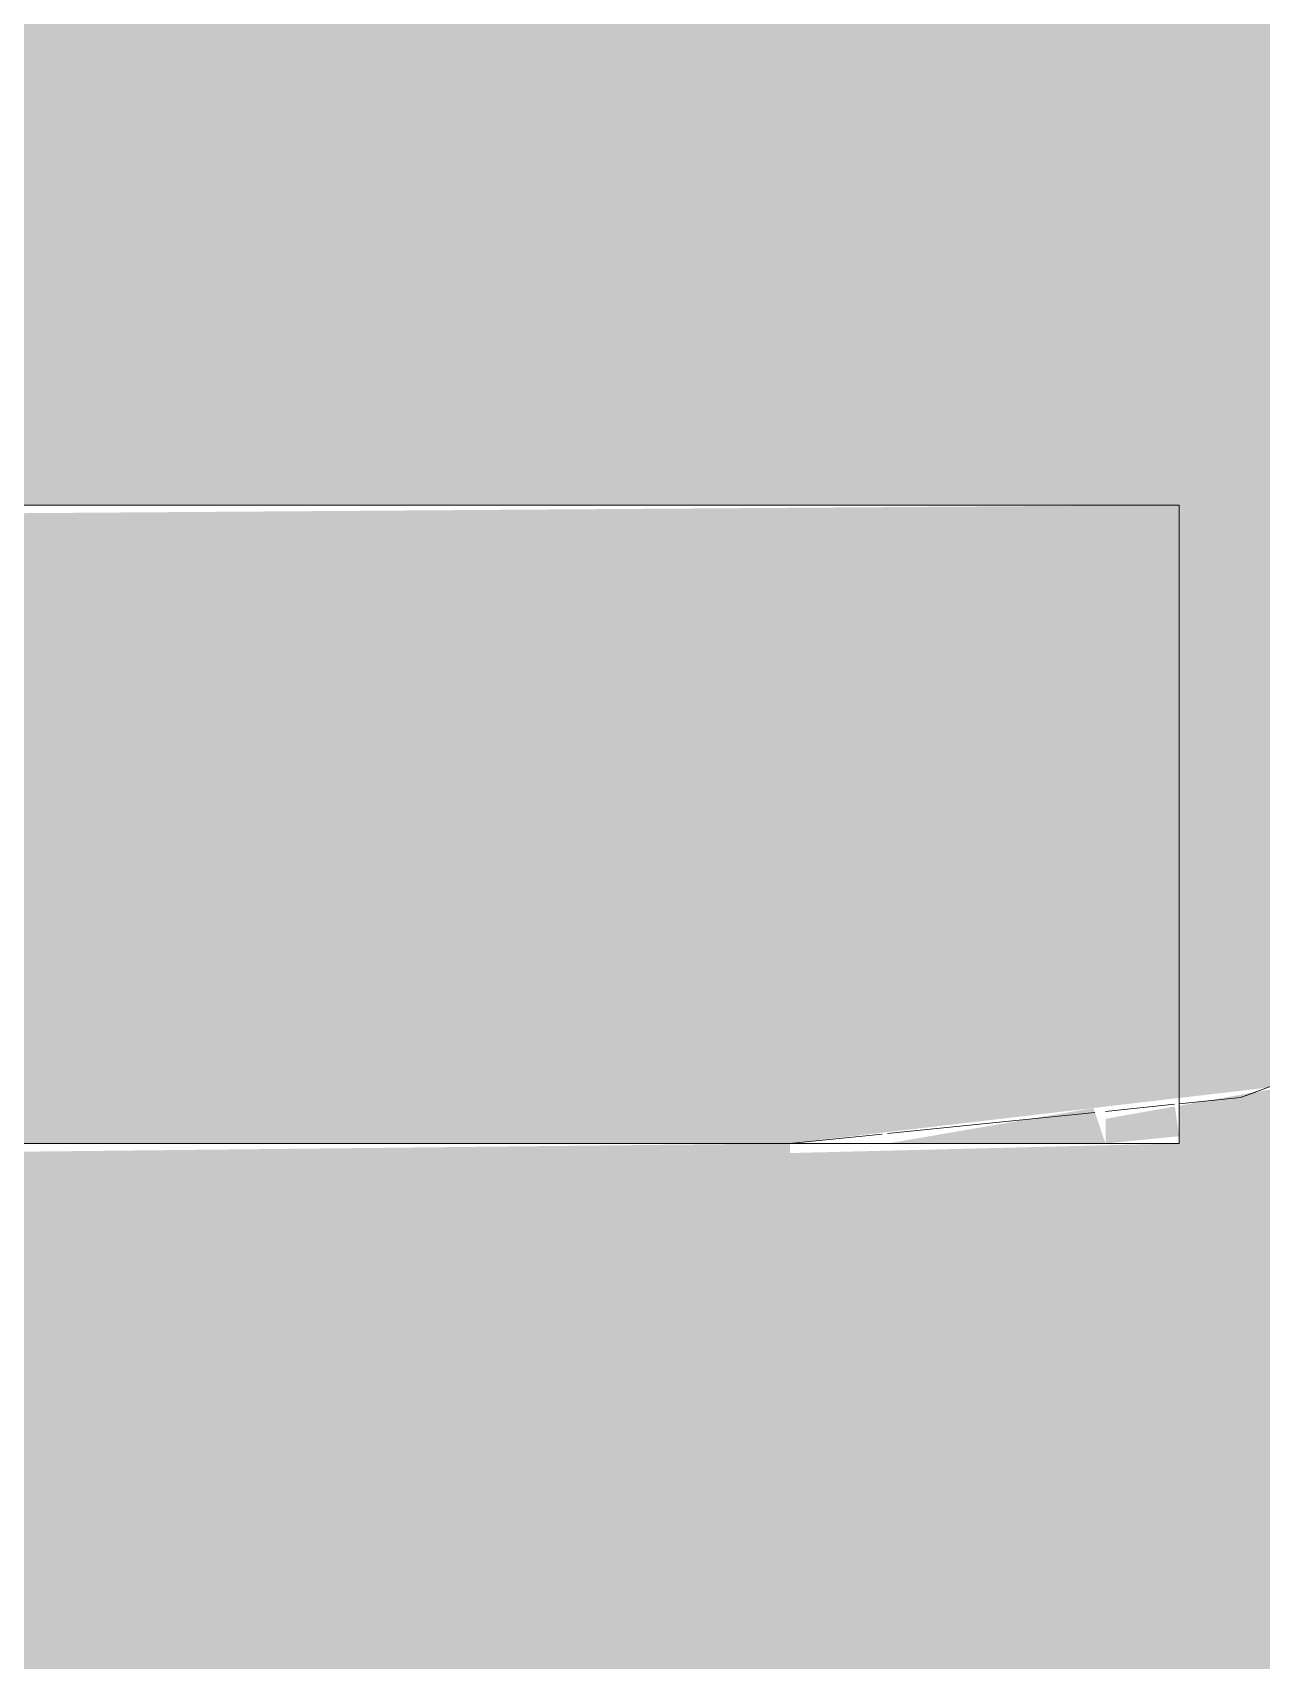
# Model space of a CAD drawing. Header units: millimetres. Extents: x 63432 to 177405, y -1987 to 27578.
# Drawn here: x 164052.51 to 164076.96, y 8829.22 to 8861.6 of the extents above; entities that cross this region are included whole.
import ezdxf

# ---------------------------------------------------------------- set-up
doc = ezdxf.new("R2010")
doc.units = ezdxf.units.MM
doc.layers.add('A-WALL-PATT', color=7, linetype='Continuous', lineweight=9)
for name, color, linetype, lineweight, true_color in [('I-FURN-16', 7, 'Continuous', 9, 0xd1b79e), ('I-FURN-20', 7, 'Continuous', 9, 0x3a3a3a), ('I-FURN-21', 7, 'Continuous', 9, 0x666666), ('I-FURN-26', 7, 'Continuous', 9, 0x2d2d2d), ('I-FURN-30', 7, 'Continuous', 9, 0x4c4c4c), ('I-FURN-40', 7, 'Continuous', 9, 0x312b25), ('I-FURN-41', 7, 'Continuous', 9, 0x594a3c), ('I-FURN-45', 7, 'Continuous', 9, 0x3f372f), ('I-FURN-46', 7, 'Continuous', 9, 0x79644f), ('I-FURN-50', 7, 'Continuous', 9, 0xd6b594), ('I-FURN-51', 7, 'Continuous', 9, 0x796451), ('I-FURN-52', 7, 'Continuous', 9, 0x27231e), ('I-FURN-53', 7, 'Continuous', 9, 0x735c47), ('I-FURN-55', 7, 'Continuous', 9, 0x3d3731), ('I-FURN-56', 7, 'Continuous', 9, 0x514840), ('I-FURN-6', 7, 'Continuous', 9, 0xc0c0c0), ('I-FURN-61', 7, 'Continuous', 9, 0xcabbac), ('I-FURN-62', 7, 'Continuous', 9, 0x8b8b8b), ('I-FURN-65', 7, 'Continuous', 9, 0x8b7c6d), ('I-FURN-66', 7, 'Continuous', 9, 0x6e6155), ('I-FURN-72', 7, 'Continuous', 9, 0x685a4c), ('I-FURN-74', 7, 'Continuous', 9, 0x8e7a66), ('I-FURN-75', 7, 'Continuous', 9, 0x6b635c), ('I-FURN-77', 7, 'Continuous', 9, 0x92877d)]:
    doc.layers.add(name, color=color, linetype=linetype, lineweight=lineweight, true_color=true_color)
doc.layers.add('I-FURN-17', color=7, linetype='Continuous', lineweight=9, true_color=0x111111, transparency=0.7)
doc.layers.add('I-FURN-18', color=7, linetype='Continuous', lineweight=9, true_color=0xe2b180, transparency=0.7)

# ---------------------------------------------------------------- blocks, each defined once
blk = doc.blocks.new('Chair - Tablet Arm - Chair - Tablet Arm-26234702-Развертка 3_12-6')
at = {"layer": 'I-FURN-17'}
for points in [[(-80088.041, 8826.8), (-80073.906, 8828.688), (-80062.392, 8832.879), (-80051.306, 8840.171), (-80042.056, 8850.072), (-80035.565, 8861.314), (-80031.759, 8874.026), (-80044.299, 8876.122), (-80047.226, 8866.344), (-80052.386, 8857.406), (-80060.309, 8849.347), (-80068.092, 8844.228), (-80077.79, 8840.698), (-80080.3, 8840.251), (-80080.3, 8839.5), (-80088.041, 8839.309), (-80088.041, 8827.253)], [(-80081.764, 8839.5), (-80082.005, 8840.205), (-80086.1, 8839.5), (-80083.3, 8839.5)], [(-80081.764, 8839.5), (-80080.3, 8839.644), (-80080.385, 8840.236), (-80081.764, 8839.99), (-80081.764, 8839.644)]]:
    blk.add_hatch(color=256, dxfattribs=at).paths.add_polyline_path(points)
h = blk.add_hatch(color=256, dxfattribs=at)
h.paths.add_polyline_path([(-80317.615, 8826.8), (-80120.731, 8826.975), (-80124.356, 8839.031), (-80124.496, 8839.5), (-80315.015, 8839.231), (-80316.609, 8834.517), (-80319.241, 8826.8), (-80318.159, 8826.8)])
h.paths.add_polyline_path([(-80105.323, 8826.8), (-80088.041, 8826.8), (-80088.041, 8839.5), (-80109.598, 8839.269), (-80105.335, 8826.833)])
at = {"layer": 'I-FURN-18'}
h = blk.add_hatch(color=256, dxfattribs=at)
h.paths.add_polyline_path([(-80131.162, 8839.5), (-80124.151, 8839.5), (-80124.065, 8842.304), (-80127.458, 8852.2), (-80156.5, 8852.2), (-80156.5, 8839.5), (-80141.634, 8839.5)])
h.paths.add_polyline_path([(-80088.041, 8839.5), (-80080.3, 8840.405), (-80080.3, 8852.2), (-80113.951, 8851.964), (-80109.678, 8839.5), (-80093.142, 8839.5)])
at = {"layer": 'I-FURN-16'}
for p, q in [((-80114.022, 8852.2), (-80081.764, 8852.2)), ((-80081.764, 8852.2), (-80080.3, 8852.2)), ((-80080.3, 8840.405), (-80080.3, 8852.2))]:
    blk.add_line(p, q, dxfattribs=at)
at = {"layer": 'I-FURN-20', "flags": 128}
blk.add_lwpolyline([(-80078.784, 8840.521), (-80079.078, 8840.413), (-80080.3, 8840.289)], dxfattribs=at)
at = {"layer": 'I-FURN-26', "flags": 128}
blk.add_lwpolyline([(-80078.784, 8840.521), (-80079.078, 8840.413), (-80080.3, 8840.289)], dxfattribs=at)
at = {"layer": 'I-FURN-40'}
for p, q in [((-80081.975, 8840.118), (-80086.1, 8839.698)), ((-80088.041, 8839.5), (-80109.678, 8839.5)), ((-80086.204, 8839.687), (-80088.041, 8839.5))]:
    blk.add_line(p, q, dxfattribs=at)
at = {"layer": 'I-FURN-41'}
blk.add_line((-80080.39, 8840.279), (-80081.764, 8840.139), dxfattribs=at)
at = {"layer": 'I-FURN-45'}
for p, q in [((-80081.975, 8840.118), (-80086.1, 8839.698)), ((-80088.041, 8839.5), (-80109.678, 8839.5)), ((-80086.204, 8839.687), (-80088.041, 8839.5))]:
    blk.add_line(p, q, dxfattribs=at)
at = {"layer": 'I-FURN-46'}
blk.add_line((-80080.39, 8840.279), (-80081.764, 8840.139), dxfattribs=at)
at = {"layer": 'I-FURN-50'}
for p, q in [((-80086.1, 8852.2), (-80114.022, 8852.2)), ((-80081.764, 8852.2), (-80086.1, 8852.2)), ((-80080.3, 8852.2), (-80081.764, 8852.2))]:
    blk.add_line(p, q, dxfattribs=at)
at = {"layer": 'I-FURN-51'}
for q in [(-80080.3, 8840.251), (-80081.764, 8839.5)]:
    blk.add_line((-80080.3, 8839.5), q, dxfattribs=at)
at = {"layer": 'I-FURN-52'}
for p, q in [((-80109.458, 8839.5), (-80084.346, 8839.5)), ((-80084.187, 8839.5), (-80081.764, 8839.5))]:
    blk.add_line(p, q, dxfattribs=at)
at = {"layer": 'I-FURN-53'}
blk.add_line((-80081.764, 8839.5), (-80080.3, 8839.5), dxfattribs=at)
at = {"layer": 'I-FURN-55'}
for p, q in [((-80102.618, 8839.5), (-80109.458, 8839.5)), ((-80093.142, 8839.5), (-80102.618, 8839.5)), ((-80086.1, 8839.5), (-80093.142, 8839.5)), ((-80084.346, 8839.5), (-80086.1, 8839.5)), ((-80081.764, 8839.5), (-80084.187, 8839.5))]:
    blk.add_line(p, q, dxfattribs=at)
blk = doc.blocks.new('Chair - Tablet Arm - Chair - Tablet Arm-V80-Развертка 3_12-6')
at = {"layer": 'I-FURN-16'}
blk.add_line((-80080.3, 8852.2), (-80114.022, 8852.2), dxfattribs=at)
at = {"layer": 'I-FURN-21', "flags": 128}
blk.add_lwpolyline([(-80078.784, 8840.521), (-80079.078, 8840.413), (-80080.3, 8840.289)], dxfattribs=at)
at = {"layer": 'I-FURN-30', "flags": 128}
blk.add_lwpolyline([(-80078.784, 8840.521), (-80079.078, 8840.413), (-80080.3, 8840.289)], dxfattribs=at)
at = {"layer": 'I-FURN-51'}
blk.add_line((-80081.764, 8839.5), (-80080.3, 8839.5), dxfattribs=at)
at = {"layer": 'I-FURN-55'}
for p, q in [((-80109.458, 8839.5), (-80093.142, 8839.5)), ((-80093.142, 8839.5), (-80086.1, 8839.5)), ((-80086.1, 8839.5), (-80084.346, 8839.5)), ((-80084.187, 8839.5), (-80081.764, 8839.5))]:
    blk.add_line(p, q, dxfattribs=at)
at = {"layer": 'I-FURN-56'}
for p, q in [((-80081.975, 8840.118), (-80086.1, 8839.698)), ((-80088.041, 8839.5), (-80109.678, 8839.5)), ((-80086.204, 8839.687), (-80088.041, 8839.5))]:
    blk.add_line(p, q, dxfattribs=at)
at = {"layer": 'I-FURN-61'}
for p in [(-80114.022, 8852.2), (-80080.3, 8840.405)]:
    blk.add_line(p, (-80080.3, 8852.2), dxfattribs=at)
at = {"layer": 'I-FURN-65'}
for q in [(-80080.3, 8840.251), (-80081.764, 8839.5)]:
    blk.add_line((-80080.3, 8839.5), q, dxfattribs=at)
at = {"layer": 'I-FURN-66'}
for p, q in [((-80081.975, 8840.118), (-80086.1, 8839.698)), ((-80088.041, 8839.5), (-80109.678, 8839.5)), ((-80086.204, 8839.687), (-80088.041, 8839.5))]:
    blk.add_line(p, q, dxfattribs=at)
at = {"layer": 'I-FURN-72'}
blk.add_line((-80080.39, 8840.279), (-80081.764, 8840.139), dxfattribs=at)
at = {"layer": 'I-FURN-74'}
blk.add_line((-80080.39, 8840.279), (-80081.764, 8840.139), dxfattribs=at)
at = {"layer": 'I-FURN-75'}
for p, q in [((-80102.618, 8839.5), (-80109.458, 8839.5)), ((-80084.346, 8839.5), (-80102.618, 8839.5)), ((-80081.764, 8839.5), (-80084.187, 8839.5))]:
    blk.add_line(p, q, dxfattribs=at)
blk = doc.blocks.new('Chair - Tablet Arm - Chair - Tablet Arm-V87-Развертка 3_12-6')
at = {"layer": 'I-FURN-6'}
for p, q in [((-80114.022, 8852.2), (-80080.3, 8852.2)), ((-80080.3, 8839.5), (-80080.3, 8852.2)), ((-80080.3, 8839.5), (-80109.458, 8839.5))]:
    blk.add_line(p, q, dxfattribs=at)
at = {"layer": 'I-FURN-6', "flags": 128}
blk.add_lwpolyline([(-80044.266, 8876.231), (-80048.468, 8863.707), (-80056.165, 8852.97), (-80066.678, 8844.97), (-80079.078, 8840.413), (-80080.3, 8840.289)], dxfattribs=at)
at = {"layer": 'I-FURN-61'}
for p, q in [((-80086.1, 8852.2), (-80114.022, 8852.2)), ((-80080.3, 8852.2), (-80086.1, 8852.2)), ((-80081.975, 8840.118), (-80086.1, 8839.698)), ((-80080.39, 8840.279), (-80081.764, 8840.139)), ((-80088.041, 8839.5), (-80109.678, 8839.5)), ((-80086.204, 8839.687), (-80088.041, 8839.5))]:
    blk.add_line(p, q, dxfattribs=at)
at = {"layer": 'I-FURN-62', "flags": 128}
blk.add_lwpolyline([(-80078.784, 8840.521), (-80079.078, 8840.413), (-80080.3, 8840.289)], dxfattribs=at)
at = {"layer": 'I-FURN-65'}
blk.add_line((-80081.764, 8839.5), (-80080.3, 8839.5), dxfattribs=at)
at = {"layer": 'I-FURN-75'}
for p, q in [((-80109.458, 8839.5), (-80084.346, 8839.5)), ((-80084.187, 8839.5), (-80081.764, 8839.5))]:
    blk.add_line(p, q, dxfattribs=at)
at = {"layer": 'I-FURN-77'}
for p, q in [((-80081.975, 8840.118), (-80086.1, 8839.698)), ((-80080.39, 8840.279), (-80081.764, 8840.139)), ((-80088.041, 8839.5), (-80109.678, 8839.5)), ((-80086.204, 8839.687), (-80088.041, 8839.5))]:
    blk.add_line(p, q, dxfattribs=at)

msp = doc.modelspace()

# ---------------------------------------------------------------- hatches: boundary and pattern name
at = {"layer": 'A-WALL-PATT'}
h = msp.add_hatch(color=256, dxfattribs=at)
h.paths.add_polyline_path([(160606.618, 8450), (161691.753, 8450), (161825.295, 8839.5), (161732.418, 8839.5), (161732.418, 8852.2), (161829.65, 8852.2), (161893.845, 9039.435), (161693.893, 9039.435), (161693.893, 9052.135), (161950.358, 9052.135), (161960.047, 9050.621), (161968.812, 9046.221), (161975.816, 9039.357), (161980.941, 9029.081), (162041.586, 8852.2), (162075.318, 8852.2), (162075.318, 8840.405), (162077.828, 8840.698), (162088.487, 8844.86), (162096.149, 8849.899), (162103.516, 8857.899), (162108.392, 8866.344), (162111.352, 8876.231), (162126.456, 8961.891), (162120.202, 8962.994), (162158.249, 9178.767), (162164.452, 9177.381), (162151.27, 9102.622), (162163.777, 9100.416), (162123.239, 8871.957), (162120.053, 8861.314), (162113.418, 8849.822), (162103.511, 8839.644), (162093.226, 8832.879), (162080.757, 8828.34), (162067.577, 8826.8), (162050.294, 8826.8), (162179.653, 8450), (162691.753, 8450), (162825.295, 8839.5), (162732.418, 8839.5), (162732.418, 8852.2), (162829.65, 8852.2), (162893.845, 9039.435), (162693.893, 9039.435), (162693.893, 9052.135), (162950.358, 9052.135), (162960.047, 9050.621), (162968.812, 9046.221), (162975.816, 9039.357), (162980.941, 9029.081), (163041.586, 8852.2), (163075.318, 8852.2), (163075.318, 8840.405), (163077.828, 8840.698), (163088.487, 8844.86), (163096.149, 8849.899), (163103.516, 8857.899), (163108.392, 8866.344), (163111.352, 8876.231), (163126.456, 8961.891), (163120.202, 8962.994), (163158.249, 9178.767), (163164.452, 9177.381), (163151.27, 9102.622), (163163.777, 9100.416), (163123.239, 8871.957), (163120.053, 8861.314), (163113.418, 8849.822), (163103.516, 8839.647), (163093.226, 8832.879), (163080.757, 8828.34), (163067.246, 8826.8), (163050.294, 8826.8), (163179.653, 8450), (163691.753, 8450), (163825.295, 8839.5), (163732.418, 8839.5), (163732.418, 8852.2), (163829.65, 8852.2), (163893.845, 9039.435), (163693.893, 9039.435), (163693.893, 9052.135), (163950.358, 9052.135), (163960.047, 9050.621), (163968.812, 9046.221), (163975.816, 9039.357), (163980.941, 9029.081), (164041.586, 8852.2), (164075.318, 8852.2), (164075.318, 8840.405), (164077.828, 8840.698), (164088.487, 8844.86), (164096.149, 8849.899), (164103.516, 8857.899), (164108.392, 8866.344), (164111.352, 8876.231), (164126.456, 8961.891), (164120.202, 8962.994), (164158.249, 9178.767), (164164.452, 9177.381), (164151.27, 9102.622), (164163.777, 9100.416), (164123.239, 8871.957), (164120.053, 8861.314), (164113.418, 8849.822), (164103.511, 8839.644), (164093.226, 8832.879), (164080.757, 8828.34), (164067.577, 8826.8), (164050.294, 8826.8), (164179.653, 8450), (164234.618, 8450), (164234.618, 13150), (160606.618, 13150), (160606.618, 9070.657)])
h.paths.add_polyline_path([(161707.188, 8450), (162164.048, 8450), (162034.715, 8826.8), (161836.273, 8826.538), (161831.646, 8813.228), (161830.857, 8810.703), (161717.284, 8479.447)])
h.paths.add_polyline_path([(162928.803, 8450), (163164.048, 8450), (163034.715, 8826.8), (162836.273, 8826.538), (162831.646, 8813.228), (162830.857, 8810.703), (162707.188, 8450), (162859.581, 8450)])
h.paths.add_polyline_path([(164164.048, 8450), (164034.715, 8826.8), (163836.273, 8826.538), (163831.646, 8813.228), (163830.857, 8810.703), (163707.188, 8450), (164140.184, 8450)])
h.paths.add_polyline_path([(161959.698, 8852.2), (162028.16, 8852.2), (161968.226, 9026.768), (161961.431, 9035.887), (161950.358, 9039.435), (161907.27, 9039.435), (161843.075, 8852.2), (161925.089, 8852.2)])
h.paths.add_polyline_path([(163999.118, 8852.2), (164028.16, 8852.2), (163968.226, 9026.768), (163961.431, 9035.887), (163950.358, 9039.435), (163907.27, 9039.435), (163843.075, 8852.2), (163967.129, 8852.2)])
h.paths.add_polyline_path([(163019.772, 8852.2), (163028.16, 8852.2), (162968.226, 9026.768), (162961.431, 9035.887), (162950.358, 9039.435), (162907.27, 9039.435), (162843.075, 8852.2), (163013.984, 8852.2)])
h.paths.add_polyline_path([(162898.989, 9055.4), (162441.437, 9055.4), (162441.437, 9074.45), (163024.518, 9074.45), (163024.518, 9055.4), (162901.398, 9055.4)])
h.paths.add_polyline_path([(161717.421, 9055.4), (161441.437, 9055.4), (161441.437, 9074.45), (162024.518, 9074.45), (162024.518, 9055.4), (161752.033, 9055.4)])
h.paths.add_polyline_path([(164004.006, 9055.4), (163441.437, 9055.4), (163441.437, 9074.45), (164024.518, 9074.45), (164024.518, 9055.4), (164005.468, 9055.4)])

# ---------------------------------------------------------------- block references
at = {"layer": 'I-FURN-16'}
msp.add_blockref('Chair - Tablet Arm - Chair - Tablet Arm-26234702-Развертка 3_12-6', (244155.618, 0), dxfattribs=at)
at = {"layer": 'I-FURN-6'}
msp.add_blockref('Chair - Tablet Arm - Chair - Tablet Arm-V87-Развертка 3_12-6', (244155.618, 0), dxfattribs=at)
at = {"layer": 'I-FURN-61'}
msp.add_blockref('Chair - Tablet Arm - Chair - Tablet Arm-V80-Развертка 3_12-6', (244155.618, 0), dxfattribs=at)

doc.saveas('drawing.dxf')
